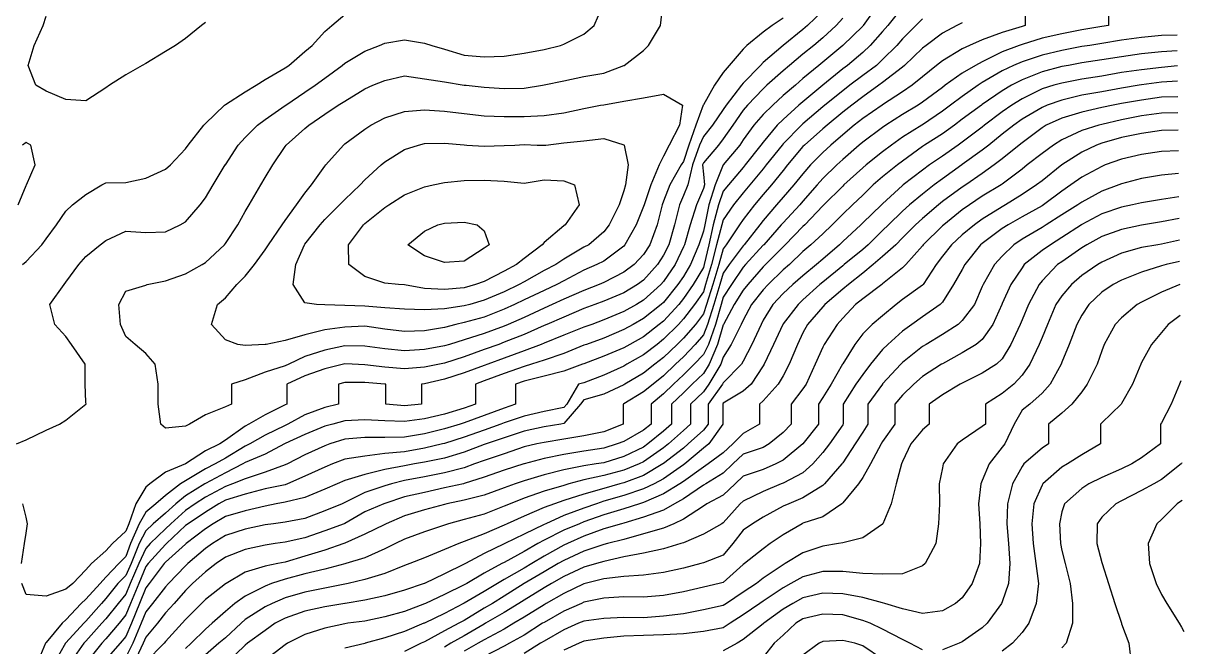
# Model space of a CAD drawing. Header units: inches. Extents: x 450896 to 463247, y 7386701 to 7399440.
# Drawn here: x 461467 to 463174, y 7393496 to 7394413 of the extents above; entities that cross this region are included whole.
import ezdxf

# ---------------------------------------------------------------- set-up
doc = ezdxf.new("R2010")
doc.units = ezdxf.units.IN
doc.header["$MEASUREMENT"] = 0

msp = doc.modelspace()

# ---------------------------------------------------------------- linework, layer by layer
for points, elevation in [([(461457.6, 7393794.3), (461471.8, 7393800.3), (461501.1, 7393814.5), (461520.8, 7393823.6), (461530.4, 7393829.5), (461559.7, 7393852.7), (461559.9, 7393852.8), (461559.7, 7393855.8), (461558.7, 7393882.1), (461558.7, 7393911.4), (461538.4, 7393940.7), (461530.4, 7393952), (461513.9, 7393970), (461506.7, 7393999.3), (461527.5, 7394028.6), (461530.4, 7394032), (461549.5, 7394057.9), (461559.7, 7394069.8), (461580.5, 7394087.1), (461589, 7394093.2), (461618.3, 7394106.8), (461647.6, 7394105.1), (461676.8, 7394106.2), (461698.5, 7394116.4), (461706.1, 7394121), (461727.6, 7394145.7), (461735.4, 7394156.2), (461746.8, 7394175), (461764.6, 7394204.3), (461764.7, 7394204.4), (461783.4, 7394233.6), (461794, 7394244.5), (461812, 7394262.9), (461823.3, 7394271.1), (461852.6, 7394291.5), (461853.5, 7394292.2), (461881.8, 7394311.4), (461896.9, 7394321.4), (461911.1, 7394331.7), (461936.5, 7394350.7), (461940.4, 7394353.9), (461969.7, 7394371.8), (461991.2, 7394380), (461999, 7394383.1), (462028.3, 7394388.2), (462057.6, 7394383.5), (462068.2, 7394380), (462086.9, 7394374.7), (462116.1, 7394365.9), (462145.4, 7394363.3), (462174.7, 7394364), (462204, 7394368.5), (462233.3, 7394374), (462257.5, 7394380), (462262.6, 7394381.7), (462291.9, 7394396.5), (462307.1, 7394409.3), (462319.9, 7394438.6)], 840), ([(462723.6, 7394438.6), (462702.6, 7394409.3), (462701.9, 7394408.5), (462672.6, 7394380.1), (462672.5, 7394380), (462643.3, 7394355.3), (462637.5, 7394350.7), (462614, 7394331.4), (462602.8, 7394321.4), (462584.7, 7394306.5), (462569.5, 7394292.2), (462555.5, 7394278.4), (462541.6, 7394262.9), (462526.2, 7394241.1), (462521.1, 7394233.6), (462496.9, 7394204.3), (462496.9, 7394204.3), (462484.8, 7394175), (462475.8, 7394145.7), (462469.5, 7394116.4), (462467.6, 7394107.2), (462460.8, 7394087.1), (462448.6, 7394057.9), (462438.3, 7394040.5), (462430.2, 7394028.6), (462409, 7394002.3), (462405.7, 7393999.3), (462379.7, 7393978.5), (462364.3, 7393970), (462350.4, 7393962.3), (462321.2, 7393949.8), (462295.8, 7393940.7), (462291.9, 7393939.3), (462262.6, 7393927.4), (462233.3, 7393917.3), (462215.1, 7393911.4), (462204, 7393908.3), (462174.7, 7393898.1), (462145.4, 7393887.2), (462132.3, 7393882.1), (462132.3, 7393852.8), (462116.1, 7393846.9), (462086.9, 7393838), (462057.6, 7393831), (462028.3, 7393827.1), (461999, 7393828.2), (461969.7, 7393829.7), (461940.4, 7393828.3), (461922.7, 7393823.6), (461911.1, 7393820.3), (461881.8, 7393808.1), (461852.6, 7393794.8), (461851.6, 7393794.3), (461823.3, 7393779.1), (461794, 7393767.2), (461790.3, 7393765), (461764.7, 7393752.1), (461735.4, 7393736.1), (461734.7, 7393735.7), (461706.1, 7393718.2), (461692.1, 7393706.4), (461676.8, 7393692.7), (461658.4, 7393677.1), (461647.6, 7393666.7), (461638.2, 7393647.8), (461626.2, 7393618.5), (461618.3, 7393601.1), (461606.8, 7393589.3), (461589, 7393567), (461582.6, 7393560), (461559.7, 7393533.9), (461556.7, 7393530.7), (461530.4, 7393502), (461529.8, 7393501.4), (461512.8, 7393472.1)], 800), ([(462760.5, 7394436.1), (462738.9, 7394409.3), (462731.2, 7394400.6), (462712.8, 7394380), (462701.9, 7394369.6), (462679.7, 7394350.7), (462672.6, 7394345.4), (462643.4, 7394321.4), (462643.3, 7394321.4), (462614, 7394297.3), (462607.9, 7394292.2), (462584.7, 7394271.2), (462576.2, 7394262.9), (462555.5, 7394238), (462552.3, 7394233.6), (462529.1, 7394204.3), (462526.2, 7394200.7), (462504.4, 7394175), (462496.9, 7394165.7), (462489.8, 7394145.7), (462482.2, 7394116.4), (462475.5, 7394087.1), (462468.9, 7394057.9), (462467.6, 7394053.5), (462452.8, 7394028.6), (462438.3, 7394007.9), (462431.4, 7393999.3), (462409, 7393975), (462402.7, 7393970), (462379.7, 7393951.9), (462359.6, 7393940.7), (462350.4, 7393935.6), (462321.2, 7393923.4), (462291.9, 7393912.2), (462289.8, 7393911.4), (462262.6, 7393901.4), (462233.3, 7393894.1), (462204, 7393886.7), (462191.2, 7393882.1), (462191.2, 7393852.8), (462174.7, 7393847), (462145.4, 7393836.2), (462116.1, 7393825.4), (462110.1, 7393823.6), (462086.9, 7393816.4), (462057.6, 7393809.1), (462028.3, 7393804.3), (461999, 7393803.8), (461969.7, 7393803.8), (461940.4, 7393801.4), (461918.5, 7393794.3), (461911.1, 7393791.5), (461881.8, 7393778.2), (461856, 7393765), (461852.6, 7393763.4), (461823.3, 7393753.1), (461794, 7393743.3), (461775.4, 7393735.7), (461764.7, 7393731.9), (461735.4, 7393716), (461720.3, 7393706.4), (461706.1, 7393696.6), (461684.6, 7393677.1), (461676.8, 7393669.8), (461654.1, 7393647.8), (461647.6, 7393640.7), (461637.7, 7393618.5), (461624.9, 7393589.3), (461618.3, 7393573.7), (461607.2, 7393560), (461589, 7393537.4), (461583, 7393530.7), (461559.7, 7393504.7), (461556.6, 7393501.4), (461535.9, 7393472.1)], 780), ([(461712, 7393823.6), (461706.1, 7393820.6), (461676.8, 7393817.4), (461670, 7393823.6), (461665.7, 7393852.8), (461665.7, 7393882.1), (461661.5, 7393911.4), (461647.6, 7393927.1), (461632.3, 7393940.7), (461618.3, 7393952.4), (461610.5, 7393970), (461608.3, 7393999.3), (461618.3, 7394019), (461647.6, 7394027.9), (461649.7, 7394028.6), (461676.8, 7394034), (461706.1, 7394044.2), (461730.6, 7394057.9), (461735.4, 7394060.9), (461763.4, 7394087.1), (461764.7, 7394088.8), (461783, 7394116.4), (461794, 7394135.8), (461799.6, 7394145.7), (461816.8, 7394175), (461823.3, 7394185.9), (461834.6, 7394204.3), (461852.6, 7394231.4), (461854.2, 7394233.6), (461881.8, 7394257.9), (461887.3, 7394262.9), (461911.1, 7394279), (461930.8, 7394292.2), (461940.4, 7394298.2), (461969.7, 7394316.4), (461981.4, 7394321.4), (461999, 7394328.7), (462028.3, 7394335.1), (462057.6, 7394331.1), (462086.9, 7394326.4), (462116.1, 7394321.7), (462119, 7394321.4), (462145.4, 7394318.5), (462174.7, 7394316.8), (462204, 7394317.2), (462230.9, 7394321.4), (462233.3, 7394321.9), (462262.6, 7394327.9), (462291.9, 7394334.4), (462321.2, 7394339.2), (462350.4, 7394350.4), (462351.1, 7394350.7), (462379.7, 7394372.5), (462386.8, 7394380), (462404.6, 7394409.3), (462407.8, 7394438.6)], 860), ([(462940.6, 7394438.6), (462940.6, 7394409.3), (462936.2, 7394408), (462906.9, 7394398.9), (462877.6, 7394388), (462858.8, 7394380), (462848.3, 7394375.2), (462819, 7394357.4), (462810.4, 7394350.7), (462789.8, 7394333.8), (462774.8, 7394321.4), (462760.5, 7394311.8), (462731.2, 7394292.5), (462730.6, 7394292.2), (462701.9, 7394272.7), (462689.2, 7394262.9), (462672.6, 7394248.8), (462655.2, 7394233.6), (462643.3, 7394222.6), (462625.3, 7394204.3), (462614, 7394191.4), (462600.6, 7394175), (462584.7, 7394156.8), (462575.3, 7394145.7), (462555.5, 7394122.9), (462550.4, 7394116.4), (462527.7, 7394087.1), (462526.2, 7394085.5), (462505.4, 7394057.9), (462496.9, 7394045.2), (462491.9, 7394028.6), (462482.9, 7393999.3), (462473.6, 7393970), (462467.6, 7393954.6), (462455.6, 7393940.7), (462438.3, 7393922.6), (462426.8, 7393911.4), (462409, 7393894.4), (462393.8, 7393882.1), (462379.7, 7393870.8), (462350.4, 7393853.1), (462349.8, 7393852.8), (462349.8, 7393823.6), (462321.2, 7393812.2), (462291.9, 7393806.1), (462262.6, 7393801.5), (462233.3, 7393796.5), (462222.5, 7393794.3), (462204, 7393790), (462174.7, 7393780), (462145.4, 7393770.2), (462131.2, 7393765), (462116.1, 7393759.4), (462086.9, 7393751.9), (462057.6, 7393746), (462028.3, 7393740.5), (462009.2, 7393735.7), (461999, 7393732.6), (461969.7, 7393723.1), (461940.4, 7393708.2), (461936.4, 7393706.4), (461911.1, 7393696), (461881.8, 7393684.7), (461852.6, 7393679.5), (461835.4, 7393677.1), (461823.3, 7393675.5), (461794, 7393668.9), (461764.7, 7393659.7), (461745.9, 7393647.8), (461735.4, 7393640.6), (461709.6, 7393618.5), (461706.1, 7393615.4), (461681.2, 7393589.3), (461676.8, 7393584.3), (461657.6, 7393560), (461647.6, 7393547.4), (461641.1, 7393530.7), (461628.8, 7393501.4), (461618.3, 7393480.8)], 720), ([(463063.3, 7394438.6), (463063.3, 7394409.3), (463053.3, 7394407.7), (463024, 7394403), (462994.8, 7394397.2), (462965.5, 7394390.7), (462936.2, 7394381.6), (462931.7, 7394380), (462906.9, 7394370.8), (462877.6, 7394356), (462867.7, 7394350.7), (462848.3, 7394339.3), (462823.2, 7394321.4), (462819, 7394318.4), (462789.8, 7394296.4), (462783.3, 7394292.2), (462760.5, 7394278.3), (462736.1, 7394262.9), (462731.2, 7394259.5), (462701.9, 7394237.8), (462696.8, 7394233.6), (462672.6, 7394212.5), (462663.7, 7394204.3), (462643.3, 7394184.6), (462634.8, 7394175), (462614, 7394151.2), (462609.3, 7394145.7), (462584.7, 7394119.4), (462582.1, 7394116.4), (462556.3, 7394087.1), (462555.5, 7394086.3), (462529.5, 7394057.9), (462526.2, 7394054), (462508.7, 7394028.6), (462496.9, 7394010.1), (462493.6, 7393999.3), (462485.3, 7393970), (462474.9, 7393940.7), (462467.6, 7393925.7), (462454, 7393911.4), (462438.3, 7393896), (462423.9, 7393882.1), (462409, 7393867.8), (462390.7, 7393852.8), (462390.7, 7393823.6), (462379.7, 7393814.7), (462350.4, 7393798.1), (462340.7, 7393794.3), (462321.2, 7393788), (462291.9, 7393783.7), (462262.6, 7393778.8), (462233.3, 7393772.7), (462204, 7393765.1), (462203.7, 7393765), (462174.7, 7393755.6), (462145.4, 7393745.4), (462116.1, 7393736), (462114.7, 7393735.7), (462086.9, 7393729.6), (462057.6, 7393723.2), (462028.3, 7393716.5), (461999, 7393706.8), (461997.9, 7393706.4), (461969.7, 7393694.4), (461940.4, 7393677.6), (461939.3, 7393677.1), (461911.1, 7393666.4), (461881.8, 7393656.5), (461852.6, 7393649.9), (461838.1, 7393647.8), (461823.3, 7393645.6), (461794, 7393639.4), (461764.7, 7393627.9), (461751.2, 7393618.5), (461735.4, 7393606.2), (461716.4, 7393589.3), (461706.1, 7393578.9), (461689.6, 7393560), (461676.8, 7393546), (461664.7, 7393530.7), (461647.6, 7393510.4), (461643.9, 7393501.4), (461629.9, 7393472.1)], 700), ([(462643.3, 7394430.8), (462620.7, 7394409.3), (462614, 7394403.6), (462585.1, 7394380), (462584.7, 7394379.7), (462555.5, 7394354.8), (462551.5, 7394350.7), (462526.2, 7394324.4), (462523.6, 7394321.4), (462501, 7394292.2), (462496.9, 7394286), (462481.2, 7394262.9), (462467.6, 7394246.3), (462462.1, 7394233.6), (462451.6, 7394204.3), (462444.8, 7394175), (462438.3, 7394159.3), (462432.6, 7394145.7), (462425.1, 7394116.4), (462416.6, 7394087.1), (462409, 7394071.7), (462400.3, 7394057.9), (462379.7, 7394035), (462370.7, 7394028.6), (462350.4, 7394016.5), (462321.2, 7394004.1), (462308.1, 7393999.3), (462291.9, 7393993.3), (462262.6, 7393980.8), (462237.6, 7393970), (462233.3, 7393968.2), (462204, 7393955.4), (462174.7, 7393943.7), (462166.7, 7393940.7), (462145.4, 7393932.9), (462116.1, 7393922.3), (462086.9, 7393913), (462079.4, 7393911.4), (462057.6, 7393907), (462028.3, 7393904.6), (461999, 7393907.3), (461969.7, 7393910.6), (461951.2, 7393911.4), (461940.4, 7393911.9), (461938.5, 7393911.4), (461911.1, 7393904.7), (461881.8, 7393894.4), (461854.9, 7393882.1), (461854.9, 7393852.8), (461852.6, 7393851.7), (461823.3, 7393837), (461799.4, 7393823.6), (461794, 7393820.6), (461764.7, 7393799.8), (461756.7, 7393794.3), (461735.4, 7393784.2), (461706.1, 7393765.1), (461705.9, 7393765), (461676.8, 7393753), (461653.9, 7393735.7), (461647.6, 7393730.8), (461633.1, 7393706.4), (461622.6, 7393677.1), (461618.3, 7393666), (461599, 7393647.8), (461589, 7393637.2), (461567.7, 7393618.5), (461559.7, 7393609.3), (461540.3, 7393589.3), (461530.4, 7393580.7), (461501.1, 7393570.6), (461471.8, 7393573.3), (461465.3, 7393589.3)], 840), ([(461466.5, 7394057.9), (461471.8, 7394062.7), (461495.1, 7394087.1), (461501.1, 7394095.7), (461516.2, 7394116.4), (461530.4, 7394136.4), (461540.2, 7394145.7), (461559.7, 7394160.8), (461583.2, 7394175), (461589, 7394178), (461618.3, 7394178.8), (461647.6, 7394184.8), (461676.8, 7394198), (461684.2, 7394204.3), (461706.1, 7394228), (461710.1, 7394233.6), (461733.1, 7394262.9), (461735.4, 7394265.3), (461763.3, 7394292.2), (461764.7, 7394293.2), (461794, 7394312), (461810, 7394321.4), (461823.3, 7394329.7), (461852.6, 7394347), (461858.2, 7394350.7), (461881.8, 7394370.9), (461892.2, 7394380), (461911.1, 7394400.6), (461921.1, 7394409.3), (461940.4, 7394425.4)], 820), ([(461735.4, 7394413.5), (461729.7, 7394409.3), (461706.1, 7394390.1), (461691.2, 7394380), (461676.8, 7394370.9), (461647.6, 7394353.6), (461642.4, 7394350.7), (461618.3, 7394336.7), (461594.4, 7394321.4), (461589, 7394317.7), (461559.7, 7394298.6), (461530.4, 7394300.4), (461501.1, 7394312.6), (461486.2, 7394321.4), (461474.9, 7394350.7), (461483.7, 7394380), (461496.7, 7394409.3), (461501.1, 7394422.8)], 820), ([(462672.6, 7394420), (462662.9, 7394409.3), (462643.3, 7394391.4), (462630, 7394380), (462614, 7394367.3), (462594, 7394350.7), (462584.7, 7394342.5), (462561.1, 7394321.4), (462555.5, 7394316.1), (462532.4, 7394292.2), (462526.2, 7394285.1), (462510.8, 7394262.9), (462496.9, 7394242.7), (462489.6, 7394233.6), (462467.6, 7394207.5), (462466.4, 7394204.3), (462467.6, 7394190.7), (462469.1, 7394175), (462467.6, 7394169.6), (462457.4, 7394145.7), (462448.3, 7394116.4), (462439.7, 7394087.1), (462438.3, 7394083.9), (462425.9, 7394057.9), (462409, 7394033.2), (462404.9, 7394028.6), (462379.7, 7394005.4), (462369.3, 7393999.3), (462350.4, 7393989), (462321.2, 7393976.5), (462303.4, 7393970), (462291.9, 7393965.9), (462262.6, 7393954.3), (462233.3, 7393942.3), (462229.3, 7393940.7), (462204, 7393931.4), (462174.7, 7393920.5), (462150.5, 7393911.4), (462145.4, 7393909.6), (462116.1, 7393898.6), (462086.9, 7393889.5), (462057.6, 7393882.6), (462053.1, 7393882.1), (462053.1, 7393852.8), (462028.3, 7393850.5), (462000.8, 7393852.8), (462000.8, 7393882.1), (461999, 7393882.3), (461969.7, 7393884.8), (461940.4, 7393884.4), (461931.1, 7393882.1), (461931.1, 7393852.8), (461911.1, 7393848.1), (461881.8, 7393836.9), (461856.7, 7393823.6), (461852.6, 7393821.5), (461823.3, 7393807), (461800.8, 7393794.3), (461794, 7393791.1), (461764.7, 7393773.6), (461749.6, 7393765), (461735.4, 7393757.7), (461706.1, 7393740.3), (461699, 7393735.7), (461676.8, 7393718.5), (461662.5, 7393706.4), (461647.6, 7393694.3), (461638.2, 7393677.1), (461625.3, 7393647.8), (461618.3, 7393629.1), (461608.2, 7393618.5), (461589, 7393598.6), (461580.4, 7393589.3), (461559.7, 7393566.4), (461552.5, 7393560), (461530.4, 7393535.7), (461524.6, 7393530.7), (461501.1, 7393502.7), (461500.3, 7393501.4), (461488.1, 7393472.1)], 820), ([(462789.8, 7394419.2), (462780.1, 7394409.3), (462760.5, 7394389.6), (462751.9, 7394380), (462731.2, 7394359.3), (462722.1, 7394350.7), (462701.9, 7394335.8), (462682.8, 7394321.4), (462672.6, 7394313.5), (462646.3, 7394292.2), (462643.3, 7394289.7), (462614, 7394264.7), (462612.1, 7394262.9), (462584.7, 7394235.2), (462583.4, 7394233.6), (462560, 7394204.3), (462555.5, 7394198.7), (462536.1, 7394175), (462526.2, 7394163.2), (462511.9, 7394145.7), (462496.9, 7394123.7), (462494.8, 7394116.4), (462487.1, 7394087.1), (462479.5, 7394057.9), (462470.9, 7394028.6), (462467.6, 7394018), (462454.7, 7393999.3), (462438.3, 7393978.2), (462430.8, 7393970), (462409, 7393948.2), (462399.5, 7393940.7), (462379.7, 7393925.5), (462354.8, 7393911.4), (462350.4, 7393908.8), (462321.2, 7393895.5), (462291.9, 7393884.3), (462284, 7393882.1), (462266.8, 7393852.8), (462262.6, 7393847.9), (462233.3, 7393842.2), (462204, 7393835.2), (462174.7, 7393825.3), (462169.9, 7393823.6), (462145.4, 7393814.7), (462116.1, 7393804.4), (462086.9, 7393795), (462083.9, 7393794.3), (462057.6, 7393787.9), (462028.3, 7393782.8), (461999, 7393780.2), (461969.7, 7393776.4), (461940.4, 7393771.9), (461922.2, 7393765), (461911.1, 7393760.4), (461881.8, 7393747.1), (461856.2, 7393735.7), (461852.6, 7393734.4), (461823.3, 7393728.3), (461794, 7393720.4), (461764.7, 7393711.6), (461755.1, 7393706.4), (461735.4, 7393694.1), (461709.8, 7393677.1), (461706.1, 7393674.3), (461678, 7393647.8), (461676.8, 7393646.7), (461651, 7393618.5), (461647.6, 7393614.2), (461637.4, 7393589.3), (461625.4, 7393560), (461618.3, 7393543.1), (461608.4, 7393530.7), (461589, 7393507.8), (461583.2, 7393501.4), (461559.7, 7393472.3)], 760), ([(462584.7, 7394420.3), (462568.6, 7394409.3), (462555.5, 7394399.5), (462531.4, 7394380), (462526.2, 7394374.6), (462505.4, 7394350.7), (462496.9, 7394340.3), (462484.1, 7394321.4), (462467.6, 7394292.8), (462467.3, 7394292.2), (462456.6, 7394262.9), (462446.1, 7394233.6), (462438.3, 7394209.5), (462435, 7394204.3), (462418.3, 7394175), (462409, 7394151), (462407, 7394145.7), (462399.6, 7394116.4), (462388.7, 7394087.1), (462379.7, 7394072.9), (462365.9, 7394057.9), (462350.4, 7394046.7), (462321.2, 7394031.6), (462314.3, 7394028.6), (462291.9, 7394020), (462262.6, 7394007.2), (462245.3, 7393999.3), (462233.3, 7393993.9), (462204, 7393980.4), (462180.4, 7393970), (462174.7, 7393967.6), (462145.4, 7393956.6), (462116.1, 7393947.2), (462094.3, 7393940.7), (462086.9, 7393938.5), (462057.6, 7393932.9), (462028.3, 7393931), (461999, 7393934.3), (461969.7, 7393938), (461940.4, 7393938.5), (461911.1, 7393932.1), (461881.8, 7393922.7), (461858.1, 7393911.4), (461852.6, 7393908.9), (461823.3, 7393899.7), (461794, 7393888.7), (461773.9, 7393882.1), (461773.9, 7393852.8), (461764.7, 7393849), (461735.4, 7393837.2), (461712, 7393823.6)], 860), ([(462848.3, 7394413.2), (462840.4, 7394409.3), (462819, 7394398), (462795.3, 7394380), (462789.8, 7394375.8), (462763.3, 7394350.7), (462760.5, 7394348.3), (462731.2, 7394325.3), (462725.8, 7394321.4), (462701.9, 7394304.6), (462685.8, 7394292.2), (462672.6, 7394281.9), (462649.4, 7394262.9), (462643.3, 7394257.5), (462616.3, 7394233.6), (462614, 7394231.3), (462591.4, 7394204.3), (462584.7, 7394196.2), (462567.7, 7394175), (462555.5, 7394160.7), (462542.9, 7394145.7), (462526.2, 7394124), (462520.9, 7394116.4), (462501.2, 7394087.1), (462496.9, 7394081.1), (462490.1, 7394057.9), (462481.4, 7394028.6), (462472.2, 7393999.3), (462467.6, 7393985.4), (462455.8, 7393970), (462438.3, 7393949.9), (462429.1, 7393940.7), (462409, 7393921.3), (462396, 7393911.4), (462379.7, 7393898.5), (462352.1, 7393882.1), (462350.4, 7393881.2), (462321.2, 7393867.7), (462291.9, 7393859.1), (462286.8, 7393852.8), (462262.6, 7393824.4), (462258, 7393823.6), (462233.3, 7393819.4), (462204, 7393812.9), (462174.7, 7393803.2), (462148.3, 7393794.3), (462145.4, 7393793.3), (462116.1, 7393782.4), (462086.9, 7393773.6), (462057.6, 7393767.6), (462042.8, 7393765), (462028.3, 7393762.2), (461999, 7393756.8), (461969.7, 7393749.6), (461940.4, 7393740.6), (461928.9, 7393735.7), (461911.1, 7393727.8), (461881.8, 7393715.7), (461852.6, 7393708.9), (461839.4, 7393706.4), (461823.3, 7393703.1), (461794, 7393696.2), (461764.7, 7393687.8), (461747, 7393677.1), (461735.4, 7393669.4), (461707.1, 7393647.8), (461706.1, 7393647), (461676.8, 7393620.6), (461674.9, 7393618.5), (461652.6, 7393589.3), (461647.6, 7393582.9), (461638.7, 7393560), (461626.9, 7393530.7), (461618.3, 7393511.1), (461610.1, 7393501.4), (461589, 7393477.7)], 740), ([(463164.1, 7394395.3), (463141.2, 7394394.5), (463111.9, 7394391.7), (463082.6, 7394387.6), (463053.3, 7394382.9), (463035.7, 7394380), (463024, 7394378.2), (462994.8, 7394372.8), (462965.5, 7394365.6), (462936.2, 7394355.9), (462923.7, 7394350.7), (462906.9, 7394342.8), (462877.6, 7394325.3), (462871.6, 7394321.4), (462848.3, 7394305.1), (462830.9, 7394292.2), (462819, 7394283.4), (462789.8, 7394263.4), (462788.9, 7394262.9), (462760.5, 7394245), (462744.3, 7394233.6), (462731.2, 7394223.7), (462706.8, 7394204.3), (462701.9, 7394200.1), (462674.3, 7394175), (462672.6, 7394173.4), (462644.8, 7394145.7), (462643.3, 7394144.2), (462617, 7394116.4), (462614, 7394113.7), (462588, 7394087.1), (462584.7, 7394084), (462558.9, 7394057.9), (462555.5, 7394054.4), (462532.8, 7394028.6), (462526.2, 7394020.1), (462513, 7393999.3), (462497.2, 7393970), (462496.9, 7393969.3), (462488.5, 7393940.7), (462476, 7393911.4), (462467.6, 7393898.1), (462451.3, 7393882.1), (462438.3, 7393869.6), (462420.9, 7393852.8), (462420.9, 7393823.6), (462409, 7393812.9), (462386.1, 7393794.3), (462379.7, 7393789.7), (462350.4, 7393776.1), (462321.2, 7393766.7), (462310.1, 7393765), (462291.9, 7393762.2), (462262.6, 7393756.2), (462233.3, 7393748.9), (462204, 7393740.2), (462190.7, 7393735.7), (462174.7, 7393729.8), (462145.4, 7393719.1), (462116.1, 7393711.7), (462090.4, 7393706.4), (462086.9, 7393705.5), (462057.6, 7393697.6), (462028.3, 7393688.7), (462001.1, 7393677.1), (461999, 7393676), (461969.7, 7393661.7), (461940.4, 7393648.3), (461939.1, 7393647.8), (461911.1, 7393638), (461881.8, 7393629.6), (461852.6, 7393620.7), (461841.9, 7393618.5), (461823.3, 7393614.8), (461794, 7393605.7), (461765.8, 7393589.3), (461764.7, 7393588.6), (461735.4, 7393565.9), (461729.5, 7393560), (461706.1, 7393536.1), (461701.2, 7393530.7), (461676.8, 7393503.9), (461674.8, 7393501.4), (461647.6, 7393474.3)], 680), ([(463164.3, 7394372.2), (463141.2, 7394370.7), (463111.9, 7394367.6), (463082.6, 7394363.4), (463053.3, 7394358.9), (463024, 7394354.2), (463004.3, 7394350.7), (462994.8, 7394349), (462965.5, 7394341.1), (462936.2, 7394329.6), (462920.6, 7394321.4), (462906.9, 7394313.2), (462877.6, 7394293), (462876.5, 7394292.2), (462848.3, 7394271.4), (462836.9, 7394262.9), (462819, 7394250.1), (462792.8, 7394233.6), (462789.8, 7394231.5), (462760.5, 7394210.1), (462752.8, 7394204.3), (462731.2, 7394187), (462717.4, 7394175), (462701.9, 7394160), (462687, 7394145.7), (462672.6, 7394132.2), (462656.9, 7394116.4), (462643.3, 7394103), (462625.8, 7394087.1), (462614, 7394077.2), (462594.1, 7394057.9), (462584.7, 7394050), (462562.8, 7394028.6), (462555.5, 7394020.9), (462538.4, 7393999.3), (462526.2, 7393976), (462523.3, 7393970), (462508.3, 7393940.7), (462496.9, 7393921.8), (462493.2, 7393911.4), (462475.8, 7393882.1), (462467.6, 7393870.9), (462448.8, 7393852.8), (462448.8, 7393823.6), (462438.3, 7393813.9), (462416.2, 7393794.3), (462409, 7393788.7), (462379.7, 7393767.8), (462373.4, 7393765), (462350.4, 7393756), (462321.2, 7393747.8), (462291.9, 7393741.7), (462269.9, 7393735.7), (462262.6, 7393733.5), (462233.3, 7393725), (462204, 7393714.5), (462183.3, 7393706.4), (462174.7, 7393702.8), (462145.4, 7393690.9), (462116.1, 7393683.5), (462092.6, 7393677.1), (462086.9, 7393675.2), (462057.6, 7393665.3), (462028.3, 7393654.4), (462014.7, 7393647.8), (461999, 7393640.2), (461969.7, 7393626.9), (461941.8, 7393618.5), (461940.4, 7393618.2), (461911.1, 7393610.1), (461881.8, 7393603.2), (461852.6, 7393595.7), (461832.6, 7393589.3), (461823.3, 7393585.5), (461794, 7393570.5), (461778.6, 7393560), (461764.7, 7393547.9), (461745.5, 7393530.7), (461735.4, 7393522.3), (461714.3, 7393501.4), (461706.1, 7393493.7)], 660), ([(463164.6, 7394349.8), (463141.2, 7394347.8), (463111.9, 7394344.3), (463082.6, 7394340), (463053.3, 7394335), (463024, 7394330.5), (462994.8, 7394324.6), (462983.1, 7394321.4), (462965.5, 7394316.2), (462936.2, 7394301.6), (462920.9, 7394292.2), (462906.9, 7394282.5), (462881, 7394262.9), (462877.6, 7394260.1), (462848.3, 7394237.9), (462842.2, 7394233.6), (462819, 7394217.5), (462800.2, 7394204.3), (462789.8, 7394196.5), (462761.4, 7394175), (462760.5, 7394174.3), (462731.2, 7394147.4), (462729.4, 7394145.7), (462701.9, 7394119.1), (462699, 7394116.4), (462672.6, 7394091.8), (462667.9, 7394087.1), (462643.3, 7394065.9), (462634, 7394057.9), (462614, 7394041.4), (462598.9, 7394028.6), (462584.7, 7394015.3), (462569.5, 7393999.3), (462555.5, 7393976), (462552.4, 7393970), (462538.6, 7393940.7), (462526.2, 7393916.2), (462523.5, 7393911.4), (462496.9, 7393884.3), (462495.7, 7393882.1), (462474.7, 7393852.8), (462474.7, 7393823.6), (462467.6, 7393814.8), (462445.2, 7393794.3), (462438.3, 7393788.3), (462409, 7393765.7), (462408, 7393765), (462379.7, 7393748.1), (462350.4, 7393737.2), (462344.9, 7393735.7), (462321.2, 7393728.9), (462291.9, 7393720.7), (462262.6, 7393711), (462248.7, 7393706.4), (462233.3, 7393700.8), (462204, 7393688.2), (462179.2, 7393677.1), (462174.7, 7393675), (462145.4, 7393662.1), (462116.1, 7393650.9), (462108, 7393647.8), (462086.9, 7393639.1), (462057.6, 7393627.1), (462036, 7393618.5), (462028.3, 7393615.6), (461999, 7393603.7), (461969.7, 7393595.3), (461945.2, 7393589.3), (461940.4, 7393588.2), (461911.1, 7393582.6), (461881.8, 7393576.5), (461852.6, 7393568.1), (461833.5, 7393560), (461823.3, 7393555), (461794, 7393536.2), (461787.8, 7393530.7), (461764.7, 7393509.4), (461755.2, 7393501.4), (461735.4, 7393484.2)], 640), ([(463164.8, 7394327.6), (463141.2, 7394326.2), (463111.9, 7394322), (463108.5, 7394321.4), (463082.6, 7394317.1), (463053.3, 7394311.6), (463024, 7394306.7), (462994.8, 7394299.8), (462973, 7394292.2), (462965.5, 7394289), (462936.2, 7394271.4), (462923.9, 7394262.9), (462906.9, 7394249.5), (462887.3, 7394233.6), (462877.6, 7394225.9), (462848.3, 7394204.8), (462847.6, 7394204.3), (462819, 7394184.1), (462807.1, 7394175), (462789.8, 7394161.2), (462770.9, 7394145.7), (462760.5, 7394136.3), (462739.7, 7394116.4), (462731.2, 7394108), (462710.1, 7394087.1), (462701.9, 7394080.1), (462674.6, 7394057.9), (462672.6, 7394056.2), (462643.3, 7394032.2), (462638.9, 7394028.6), (462614, 7394005.9), (462607, 7393999.3), (462584.7, 7393970.8), (462584.2, 7393970), (462570.9, 7393940.7), (462556.9, 7393911.4), (462555.5, 7393909), (462538, 7393882.1), (462526.2, 7393871.7), (462496.9, 7393854.1), (462496, 7393852.8), (462496, 7393823.6), (462475.7, 7393794.3), (462467.6, 7393788.3), (462440.2, 7393765), (462438.3, 7393763.6), (462409, 7393743.2), (462395, 7393735.7), (462379.7, 7393728.4), (462350.4, 7393718.5), (462321.2, 7393710), (462310.5, 7393706.4), (462291.9, 7393699.8), (462262.6, 7393689.2), (462235.8, 7393677.1), (462233.3, 7393675.9), (462204, 7393661.9), (462175.6, 7393647.8), (462174.7, 7393647.4), (462145.4, 7393633.1), (462117.8, 7393618.5), (462116.1, 7393617.7), (462086.9, 7393603.6), (462057.6, 7393589.4), (462057.2, 7393589.3), (462028.3, 7393579.3), (461999, 7393570.9), (461969.7, 7393564.7), (461940.7, 7393560), (461940.4, 7393559.9), (461911.1, 7393554.9), (461881.8, 7393548.4), (461852.6, 7393538.3), (461838.2, 7393530.7), (461823.3, 7393520.3), (461797.3, 7393501.4), (461794, 7393498.6), (461766.2, 7393472.1)], 620), ([(461824.9, 7393940.7), (461823.3, 7393940.4), (461794, 7393939), (461783, 7393940.7), (461764.7, 7393947.1), (461744.4, 7393970), (461753.3, 7393999.3), (461764.7, 7394009.1), (461781.5, 7394028.6), (461794, 7394041), (461807.5, 7394057.9), (461823.3, 7394079.6), (461828.1, 7394087.1), (461848.1, 7394116.4), (461852.6, 7394122.8), (461869.2, 7394145.7), (461881.8, 7394162.9), (461891.3, 7394175), (461911.1, 7394202.5), (461912.7, 7394204.3), (461938.4, 7394233.6), (461940.4, 7394235.4), (461969.7, 7394256.8), (461978.7, 7394262.9), (461999, 7394273.5), (462028.3, 7394282.7), (462057.6, 7394285.4), (462086.9, 7394283.3), (462116.1, 7394279.8), (462145.4, 7394276.7), (462174.7, 7394275.5), (462204, 7394275.6), (462233.3, 7394277.2), (462262.6, 7394281.1), (462291.9, 7394287.5), (462316.5, 7394292.2), (462321.2, 7394292.9), (462350.4, 7394298.2), (462379.7, 7394303), (462409, 7394308.4), (462437, 7394292.2), (462432.3, 7394262.9), (462417.2, 7394233.6), (462409, 7394217.5), (462402.8, 7394204.3), (462390.3, 7394175), (462380.5, 7394145.7), (462379.7, 7394143.1), (462368.9, 7394116.4), (462352.3, 7394087.1), (462350.4, 7394085.1), (462321.2, 7394063.1), (462310.8, 7394057.9), (462291.9, 7394049.5), (462262.6, 7394034.1), (462252, 7394028.6), (462233.3, 7394019.9), (462204, 7394006.1), (462189.7, 7393999.3), (462174.7, 7393992.4), (462145.4, 7393980.6), (462116.1, 7393972.9), (462103.8, 7393970), (462086.9, 7393965.5), (462057.6, 7393960.5), (462028.3, 7393959.6), (461999, 7393962.8), (461969.7, 7393967.3), (461940.4, 7393966.2), (461911.1, 7393961.9), (461881.8, 7393954.5), (461852.6, 7393946.2), (461824.9, 7393940.7)], 880), ([(463165.1, 7394304.7), (463141.2, 7394303.8), (463111.9, 7394299.8), (463082.6, 7394294.6), (463069.9, 7394292.2), (463053.3, 7394288.6), (463024, 7394282), (462994.8, 7394273.3), (462971.8, 7394262.9), (462965.5, 7394258.9), (462936.2, 7394236.9), (462932, 7394233.6), (462906.9, 7394213.2), (462895.4, 7394204.3), (462877.6, 7394191.7), (462853.3, 7394175), (462848.3, 7394171.6), (462819, 7394150.5), (462813.1, 7394145.7), (462789.8, 7394125.6), (462779.7, 7394116.4), (462760.5, 7394097.1), (462750.4, 7394087.1), (462731.2, 7394069.7), (462717.3, 7394057.9), (462701.9, 7394045.1), (462681, 7394028.6), (462672.6, 7394021.7), (462646.3, 7393999.3), (462643.3, 7393996), (462620.9, 7393970), (462614, 7393957.5), (462606, 7393940.7), (462593.6, 7393911.4), (462584.7, 7393894.5), (462577.7, 7393882.1), (462555.5, 7393857.5), (462549.9, 7393852.8), (462549.9, 7393823.6), (462526.2, 7393809.8), (462510.7, 7393794.3), (462496.9, 7393781.1), (462474.8, 7393765), (462467.6, 7393760.2), (462438.3, 7393739.3), (462433, 7393735.7), (462409, 7393720.8), (462379.7, 7393708.3), (462373.5, 7393706.4), (462350.4, 7393699), (462321.2, 7393690.2), (462291.9, 7393679.7), (462285.2, 7393677.1), (462262.6, 7393667.4), (462233.3, 7393652.7), (462224.1, 7393647.8), (462204, 7393636.2), (462174.7, 7393620.3), (462171.3, 7393618.5), (462145.4, 7393604.2), (462119.7, 7393589.3), (462116.1, 7393587.3), (462086.9, 7393572.9), (462059.2, 7393560), (462057.6, 7393559.2), (462028.3, 7393548.3), (461999, 7393540.1), (461969.7, 7393533.8), (461945, 7393530.7), (461940.4, 7393530), (461911.1, 7393523.8), (461881.8, 7393514.4), (461855.9, 7393501.4), (461852.6, 7393499.1), (461823.3, 7393476.5)], 600), ([(463165.4, 7394281), (463141.2, 7394280.5), (463111.9, 7394276.6), (463082.6, 7394270.8), (463053.3, 7394264), (463049, 7394262.9), (463024, 7394255.1), (462994.8, 7394241.4), (462982.5, 7394233.6), (462965.5, 7394221.3), (462943.8, 7394204.3), (462936.2, 7394198.4), (462906.9, 7394176.1), (462905.3, 7394175), (462877.6, 7394158.4), (462858.8, 7394145.7), (462848.3, 7394138.2), (462821, 7394116.4), (462819, 7394114.7), (462790.9, 7394087.1), (462789.8, 7394085.6), (462765.2, 7394057.9), (462760.5, 7394053.1), (462731.2, 7394029.4), (462730.2, 7394028.6), (462701.9, 7394007.7), (462691.5, 7393999.3), (462672.6, 7393979.3), (462664.2, 7393970), (462645.4, 7393940.7), (462643.3, 7393936.5), (462632.1, 7393911.4), (462618.7, 7393882.1), (462614, 7393875.1), (462596.8, 7393852.8), (462596.8, 7393823.6), (462584.7, 7393811), (462564.3, 7393794.3), (462555.5, 7393789), (462526.2, 7393779.4), (462511, 7393765), (462496.9, 7393751.4), (462471.2, 7393735.7), (462467.6, 7393733.6), (462438.3, 7393713.7), (462425.3, 7393706.4), (462409, 7393697.2), (462379.7, 7393686.7), (462350.4, 7393678), (462347.3, 7393677.1), (462321.2, 7393669.4), (462291.9, 7393658.7), (462267.7, 7393647.8), (462262.6, 7393645.4), (462233.3, 7393629.6), (462215.3, 7393618.5), (462204, 7393611.8), (462174.7, 7393595.1), (462165, 7393589.3), (462145.4, 7393577.4), (462116.1, 7393560.5), (462115.1, 7393560), (462086.9, 7393545.3), (462057.6, 7393531.1), (462056.6, 7393530.7), (462028.3, 7393518.6), (461999, 7393509.2), (461970.3, 7393501.4), (461969.7, 7393501.2), (461940.4, 7393494.3)], 580), ([(463165.7, 7394255.3), (463141.2, 7394255), (463111.9, 7394250.7), (463082.6, 7394244.5), (463053.3, 7394236.6), (463045.4, 7394233.6), (463024, 7394223), (462994.8, 7394204.3), (462994.8, 7394204.3), (462965.5, 7394181), (462957.6, 7394175), (462936.2, 7394161.1), (462912, 7394145.7), (462906.9, 7394142.8), (462877.6, 7394124.8), (462866, 7394116.4), (462848.3, 7394101.7), (462832.4, 7394087.1), (462819, 7394070.1), (462809.7, 7394057.9), (462790.6, 7394028.6), (462789.8, 7394027.7), (462760.5, 7394006.4), (462751.3, 7393999.3), (462731.2, 7393982.6), (462715.7, 7393970), (462701.9, 7393956.1), (462690.5, 7393940.7), (462672.6, 7393912.1), (462672.2, 7393911.4), (462655.7, 7393882.1), (462643.3, 7393862.4), (462637, 7393852.8), (462637, 7393823.6), (462614, 7393794.4), (462613.9, 7393794.3), (462584.7, 7393770.7), (462574, 7393765), (462555.5, 7393756.6), (462526.2, 7393746.9), (462514.5, 7393735.7), (462496.9, 7393719), (462472.9, 7393706.4), (462467.6, 7393703.1), (462438.3, 7393683.8), (462424.1, 7393677.1), (462409, 7393670.5), (462379.7, 7393662), (462350.4, 7393654.1), (462326.5, 7393647.8), (462321.2, 7393646.4), (462291.9, 7393636.7), (462262.6, 7393623.1), (462254.3, 7393618.5), (462233.3, 7393606.5), (462204.1, 7393589.3), (462204, 7393589.2), (462174.7, 7393570.6), (462157.4, 7393560), (462145.4, 7393552.9), (462116.1, 7393535), (462108.1, 7393530.7), (462086.9, 7393519.7), (462057.6, 7393503.7), (462052.7, 7393501.4), (462028.3, 7393489.4)], 560), ([(461460.2, 7394145.7), (461471.8, 7394174.4), (461472.1, 7394175), (461484.9, 7394204.3), (461478.7, 7394233.6), (461471.8, 7394237.5), (461466.2, 7394233.6)], 800), ([(462124.2, 7393999.3), (462116.1, 7393997.2), (462086.9, 7393992.8), (462057.6, 7393991.5), (462028.3, 7393992.5), (461999, 7393994.4), (461969.7, 7393996.9), (461940.4, 7393997.6), (461911.1, 7393998.8), (461898.7, 7393999.3), (461881.8, 7394001.7), (461864.4, 7394028.6), (461868.1, 7394057.9), (461881.3, 7394087.1), (461881.8, 7394087.9), (461904, 7394116.4), (461911.1, 7394124.3), (461932.4, 7394145.7), (461940.4, 7394153.5), (461963.1, 7394175), (461969.7, 7394182.5), (461993.8, 7394204.3), (461999, 7394208.8), (462028.3, 7394227), (462048.6, 7394233.6), (462057.6, 7394235.9), (462086.9, 7394236.5), (462116.1, 7394233.8), (462119.8, 7394233.6), (462145.4, 7394232.2), (462174.7, 7394232.8), (462190.4, 7394233.6), (462204, 7394234.2), (462223.3, 7394233.6), (462233.3, 7394233.2), (462236.1, 7394233.6), (462262.6, 7394236.7), (462291.9, 7394239.6), (462321.2, 7394243.4), (462350.4, 7394234), (462351, 7394233.6), (462357.2, 7394204.3), (462352.9, 7394175), (462350.4, 7394166.3), (462343.9, 7394145.7), (462329.2, 7394116.4), (462321.2, 7394106.3), (462299.3, 7394087.1), (462291.9, 7394083.3), (462262.6, 7394065.8), (462250.4, 7394057.9), (462233.3, 7394049), (462204, 7394032.7), (462196.8, 7394028.6), (462174.7, 7394018), (462145.4, 7394005.4), (462124.2, 7393999.3)], 900), ([(463166, 7394225.3), (463141.2, 7394224.2), (463111.9, 7394219.8), (463082.6, 7394212.9), (463058.4, 7394204.3), (463053.3, 7394202.3), (463024, 7394186.3), (463008, 7394175), (462994.8, 7394165.8), (462967.9, 7394145.7), (462965.5, 7394144.1), (462936.2, 7394128), (462915.8, 7394116.4), (462906.9, 7394110.8), (462877.6, 7394089.1), (462875.3, 7394087.1), (462852.2, 7394057.9), (462848.3, 7394050.8), (462835.5, 7394028.6), (462819, 7394002.8), (462816, 7393999.3), (462789.8, 7393981), (462773.9, 7393970), (462760.5, 7393960.1), (462738.9, 7393940.7), (462731.2, 7393933.3), (462713.4, 7393911.4), (462701.9, 7393896.3), (462692, 7393882.1), (462673.2, 7393852.8), (462673.2, 7393823.6), (462672.6, 7393822.6), (462653.2, 7393794.3), (462643.3, 7393781.8), (462628.5, 7393765), (462614, 7393751.8), (462584.7, 7393736.8), (462582.1, 7393735.7), (462555.5, 7393724.6), (462526.2, 7393710.4), (462521.9, 7393706.4), (462496.9, 7393678.3), (462494.8, 7393677.1), (462467.6, 7393661.8), (462438.3, 7393649.1), (462434.4, 7393647.8), (462409, 7393640.1), (462379.7, 7393633.9), (462350.4, 7393628.2), (462321.2, 7393621.5), (462310.5, 7393618.5), (462291.9, 7393613.4), (462262.6, 7393599.3), (462244.5, 7393589.3), (462233.3, 7393582.9), (462204, 7393564.8), (462196.4, 7393560), (462174.7, 7393546.5), (462147.4, 7393530.7), (462145.4, 7393529.6), (462116.1, 7393512.5), (462096.3, 7393501.4), (462086.9, 7393495.5)], 540), ([(462132.7, 7394028.6), (462116.1, 7394024), (462086.9, 7394021.5), (462057.6, 7394022.6), (462028.3, 7394028), (462019.4, 7394028.6), (461999, 7394030.6), (461969.7, 7394040.2), (461946.2, 7394057.9), (461945.6, 7394087.1), (461967.8, 7394116.4), (461969.7, 7394118.3), (461999, 7394142), (462005.1, 7394145.7), (462028.3, 7394160.4), (462057.6, 7394172.1), (462070.3, 7394175), (462086.9, 7394178.8), (462116.1, 7394181.5), (462145.4, 7394181.9), (462174.7, 7394180.3), (462204, 7394177.7), (462233.3, 7394182.4), (462262.6, 7394181.2), (462278, 7394175), (462285, 7394145.7), (462264.6, 7394116.4), (462262.6, 7394114.8), (462233.3, 7394090.6), (462230.5, 7394087.1), (462204, 7394067), (462192.8, 7394057.9), (462174.7, 7394048.1), (462145.4, 7394033.2), (462132.7, 7394028.6)], 920), ([(463166.4, 7394191.7), (463141.2, 7394189.2), (463111.9, 7394184.4), (463082.6, 7394176.6), (463078.7, 7394175), (463053.3, 7394165.8), (463024, 7394149.6), (463018.4, 7394145.7), (462994.8, 7394131.1), (462971.6, 7394116.4), (462965.5, 7394112.5), (462936.2, 7394095.1), (462924.1, 7394087.1), (462906.9, 7394070.2), (462895.8, 7394057.9), (462878.8, 7394028.6), (462877.6, 7394025.6), (462866, 7393999.3), (462848.3, 7393975.8), (462842, 7393970), (462819, 7393955.2), (462795.4, 7393940.7), (462789.8, 7393937.3), (462760.5, 7393913.9), (462757.9, 7393911.4), (462731.2, 7393882.7), (462730.8, 7393882.1), (462709.5, 7393852.8), (462709.5, 7393823.6), (462701.9, 7393811.7), (462690.8, 7393794.3), (462672.6, 7393766.7), (462671.3, 7393765), (462645.9, 7393735.7), (462643.3, 7393733.4), (462614, 7393714.9), (462593, 7393706.4), (462584.7, 7393702.7), (462555.5, 7393686.9), (462539.6, 7393677.1), (462526.2, 7393667.5), (462510.8, 7393647.8), (462496.9, 7393631.1), (462467.6, 7393619.7), (462463.8, 7393618.5), (462438.3, 7393611.9), (462409, 7393605.6), (462379.7, 7393601.7), (462350.4, 7393599.6), (462321.2, 7393595.9), (462293.8, 7393589.3), (462291.9, 7393588.8), (462262.6, 7393574.4), (462236.6, 7393560), (462233.3, 7393558.1), (462204, 7393540), (462188.7, 7393530.7), (462174.7, 7393522.2), (462145.4, 7393506.3), (462136.5, 7393501.4), (462116.1, 7393489.8)], 520), ([(463166.8, 7394157.7), (463141.2, 7394153.5), (463111.9, 7394148.8), (463098.4, 7394145.7), (463082.6, 7394142.4), (463053.3, 7394132.4), (463024, 7394116.6), (463023.7, 7394116.4), (462994.8, 7394097.9), (462978.1, 7394087.1), (462965.5, 7394078.4), (462939.5, 7394057.9), (462936.2, 7394053.3), (462919.8, 7394028.6), (462906.9, 7394000.5), (462906.4, 7393999.3), (462893.1, 7393970), (462877.6, 7393948), (462868.5, 7393940.7), (462848.3, 7393928), (462819, 7393912.3), (462817.6, 7393911.4), (462789.8, 7393893.4), (462777.1, 7393882.1), (462760.5, 7393865.9), (462749.3, 7393852.8), (462749.3, 7393823.6), (462731.2, 7393797.9), (462728.8, 7393794.3), (462713.1, 7393765), (462701.9, 7393744.8), (462695.9, 7393735.7), (462672.6, 7393707.7), (462671.1, 7393706.4), (462643.3, 7393687.3), (462614, 7393677.7), (462612.8, 7393677.1), (462584.7, 7393660.9), (462565.9, 7393647.8), (462555.5, 7393640.4), (462528.2, 7393618.5), (462526.2, 7393617), (462496.9, 7393590.8), (462491, 7393589.3), (462467.6, 7393583.9), (462438.3, 7393577.1), (462409, 7393571.6), (462379.7, 7393569), (462350.4, 7393569.4), (462321.2, 7393567.6), (462291.9, 7393561.6), (462288.4, 7393560), (462262.6, 7393548.4), (462233.3, 7393532.1), (462230.9, 7393530.7), (462204, 7393513.5), (462182.6, 7393501.4), (462174.7, 7393497.3), (462145.4, 7393482)], 500), ([(463167.1, 7394125.5), (463141.2, 7394120.8), (463114.6, 7394116.4), (463111.9, 7394116), (463082.6, 7394109.4), (463053.3, 7394099.2), (463031.4, 7394087.1), (463024, 7394082.6), (462994.8, 7394062.2), (462988.3, 7394057.9), (462965.5, 7394033.9), (462961.5, 7394028.6), (462945.6, 7393999.3), (462936.2, 7393976.7), (462933.3, 7393970), (462919.9, 7393940.7), (462906.9, 7393919.3), (462898.6, 7393911.4), (462877.6, 7393898.5), (462848.3, 7393883.7), (462845.3, 7393882.1), (462819, 7393866.6), (462799.8, 7393852.8), (462799.8, 7393823.6), (462789.8, 7393815), (462772.7, 7393794.3), (462760.5, 7393768.5), (462758.8, 7393765), (462751, 7393735.7), (462743.7, 7393706.4), (462731.7, 7393677.1), (462731.2, 7393676.5), (462701.9, 7393656.4), (462672.6, 7393649.2), (462666.5, 7393647.8), (462643.3, 7393644.1), (462614, 7393634.4), (462587.9, 7393618.5), (462584.7, 7393616.9), (462555.5, 7393596.9), (462545.8, 7393589.3), (462526.2, 7393576.7), (462501.7, 7393560), (462496.9, 7393556.8), (462467.6, 7393550.6), (462438.3, 7393544.7), (462409, 7393541), (462379.7, 7393538.7), (462350.4, 7393539.4), (462321.2, 7393538), (462291.9, 7393534.1), (462284, 7393530.7), (462262.6, 7393520.9), (462233.3, 7393504.6), (462228.3, 7393501.4), (462204, 7393486.4)], 480), ([(462152.5, 7394087.1), (462145.4, 7394082), (462116.1, 7394063.1), (462086.9, 7394060.9), (462057.6, 7394070.6), (462033.2, 7394087.1), (462057.6, 7394107), (462077.3, 7394116.4), (462086.9, 7394118.8), (462116.1, 7394120.1), (462135.2, 7394116.4), (462145.4, 7394107.5), (462152.5, 7394087.1)], 940), ([(463167.5, 7394093.8), (463141.2, 7394088.1), (463135.7, 7394087.1), (463111.9, 7394082.9), (463082.6, 7394074.7), (463053.3, 7394061.4), (463047.5, 7394057.9), (463024, 7394041.9), (463008.7, 7394028.6), (462994.8, 7394012.1), (462986, 7393999.3), (462973.4, 7393970), (462965.5, 7393950.7), (462961.4, 7393940.7), (462947.8, 7393911.4), (462936.2, 7393895.3), (462924.1, 7393882.1), (462906.9, 7393868.7), (462882.4, 7393852.8), (462882.4, 7393823.6), (462877.6, 7393819.8), (462848.3, 7393799.7), (462841, 7393794.3), (462820.4, 7393765), (462819, 7393759.1), (462814.1, 7393735.7), (462814.8, 7393706.4), (462813.5, 7393677.1), (462809.5, 7393647.8), (462793.9, 7393618.5), (462789.8, 7393615.1), (462760.5, 7393603.2), (462731.2, 7393603.1), (462701.9, 7393604.1), (462672.6, 7393606.9), (462643.3, 7393606.7), (462614, 7393599.2), (462596.4, 7393589.3), (462584.7, 7393582.8), (462555.5, 7393563.1), (462550.7, 7393560), (462526.2, 7393543.4), (462506.9, 7393530.7), (462496.9, 7393524), (462467.6, 7393518.6), (462438.3, 7393515.2), (462409, 7393513.8), (462379.7, 7393512.7), (462350.4, 7393512), (462321.2, 7393508.9), (462291.9, 7393504.4), (462285, 7393501.4), (462262.6, 7393491.2)], 460), ([(463167.8, 7394062.6), (463148.1, 7394057.9), (463141.2, 7394055.9), (463111.9, 7394046.9), (463082.6, 7394035), (463070, 7394028.6), (463053.3, 7394017.5), (463034.5, 7393999.3), (463024, 7393983.5), (463016.7, 7393970), (463005.4, 7393940.7), (462994.8, 7393914.6), (462993.5, 7393911.4), (462977.5, 7393882.1), (462965.5, 7393869), (462947.6, 7393852.8), (462936.2, 7393843.8), (462924.7, 7393823.6), (462910.9, 7393794.3), (462906.9, 7393789.6), (462888, 7393765), (462877.6, 7393740.6), (462875.4, 7393735.7), (462872.1, 7393706.4), (462874, 7393677.1), (462875, 7393647.8), (462873.6, 7393618.5), (462862.6, 7393589.3), (462848.3, 7393568.3), (462838.3, 7393560), (462819, 7393549.2), (462789.8, 7393545), (462760.5, 7393552.2), (462734.6, 7393560), (462731.2, 7393560.9), (462701.9, 7393568.7), (462672.6, 7393574), (462643.3, 7393575.1), (462614, 7393568.3), (462599, 7393560), (462584.7, 7393551.4), (462556.3, 7393530.7), (462555.5, 7393529.9), (462526.2, 7393506.9), (462517.2, 7393501.4), (462496.9, 7393490.1)], 440), ([(463168.2, 7394028.5), (463141.2, 7394017.2), (463111.9, 7394002.9), (463105.6, 7393999.3), (463082.6, 7393979.7), (463073, 7393970), (463056.8, 7393940.7), (463053.3, 7393931.4), (463046.7, 7393911.4), (463032.1, 7393882.1), (463024, 7393871.1), (463009.5, 7393852.8), (462994.8, 7393839.4), (462975.1, 7393823.6), (462975.1, 7393794.3), (462965.5, 7393788.3), (462938.7, 7393765), (462936.2, 7393761.2), (462922.1, 7393735.7), (462914.8, 7393706.4), (462913.9, 7393677.1), (462916.1, 7393647.8), (462918.1, 7393618.5), (462916.4, 7393589.3), (462906.9, 7393562.3), (462905.8, 7393560), (462884.8, 7393530.7), (462877.6, 7393524.1), (462848.3, 7393503.5), (462843.5, 7393501.4), (462819, 7393491.9)], 420), ([(463168.7, 7393983.3), (463150.8, 7393970), (463141.2, 7393958.3), (463126.3, 7393940.7), (463111.9, 7393913.9), (463110.7, 7393911.4), (463098.7, 7393882.1), (463082.6, 7393853.8), (463082, 7393852.8), (463053.3, 7393825.4), (463051.3, 7393823.6), (463051.3, 7393794.3), (463024, 7393778.1), (463003, 7393765), (462994.8, 7393760), (462966.9, 7393735.7), (462965.5, 7393733.6), (462953.3, 7393706.4), (462950.5, 7393677.1), (462952.5, 7393647.8), (462956.6, 7393618.5), (462960.2, 7393589.3), (462956.9, 7393560), (462946, 7393530.7), (462936.2, 7393517.3), (462922.2, 7393501.4), (462906.9, 7393489.7)], 400), ([(463169.8, 7393887.1), (463167.9, 7393882.1), (463155.6, 7393852.8), (463141.2, 7393825.5), (463139.8, 7393823.6), (463139.8, 7393794.3), (463111.9, 7393773.8), (463097.6, 7393765), (463082.6, 7393757.8), (463053.3, 7393745.2), (463034.6, 7393735.7), (463024, 7393728.7), (462998.5, 7393706.4), (462994.8, 7393694.6), (462991, 7393677.1), (462992.7, 7393647.8), (462994.8, 7393637.7), (462999.4, 7393618.5), (463006.7, 7393589.3), (463010.5, 7393560), (463010.4, 7393530.7), (463000.9, 7393501.4), (462994.8, 7393494.5)], 380), ([(463171.2, 7393766.4), (463170.5, 7393765.5), (463170, 7393765), (463141.2, 7393742), (463129.8, 7393735.7), (463111.9, 7393725.9), (463082.6, 7393710.9), (463073.9, 7393706.4), (463053.3, 7393686.8), (463046.6, 7393677.1), (463046.1, 7393647.8), (463053.3, 7393620.2), (463053.8, 7393618.5), (463063.2, 7393589.3), (463072.7, 7393560), (463082.5, 7393530.7), (463082.6, 7393530.2), (463093.4, 7393501.4), (463096.7, 7393472.1)], 360), ([(461465, 7393618.5), (461469.6, 7393647.8), (461471.8, 7393663.4), (461473.6, 7393677.1), (461471.8, 7393686.5), (461467.1, 7393706.4)], 840), ([(463171.8, 7393711.8), (463170.5, 7393710.6), (463164.1, 7393706.4), (463141.2, 7393683.4), (463134.1, 7393677.1), (463121.6, 7393647.8), (463123.8, 7393618.5), (463133.5, 7393589.3), (463141.2, 7393573), (463148.8, 7393560), (463167.4, 7393530.7), (463170.5, 7393525.3), (463174, 7393518.8)], 340), ([(462789.8, 7393491.9), (462771.1, 7393501.4), (462760.5, 7393506.8), (462731.2, 7393522.2), (462712.9, 7393530.7), (462701.9, 7393535), (462672.6, 7393543), (462643.3, 7393544.4), (462614, 7393537.1), (462603.6, 7393530.7), (462584.7, 7393513.3), (462571.8, 7393501.4), (462555.5, 7393480.9)], 420), ([(462731.2, 7393477.8), (462701.9, 7393497.7), (462690.2, 7393501.4), (462672.6, 7393505.4), (462643.3, 7393503.8), (462637.7, 7393501.4), (462614, 7393484)], 400)]:
    msp.add_lwpolyline(points, dxfattribs=dict(elevation=elevation))

doc.saveas('drawing.dxf')
